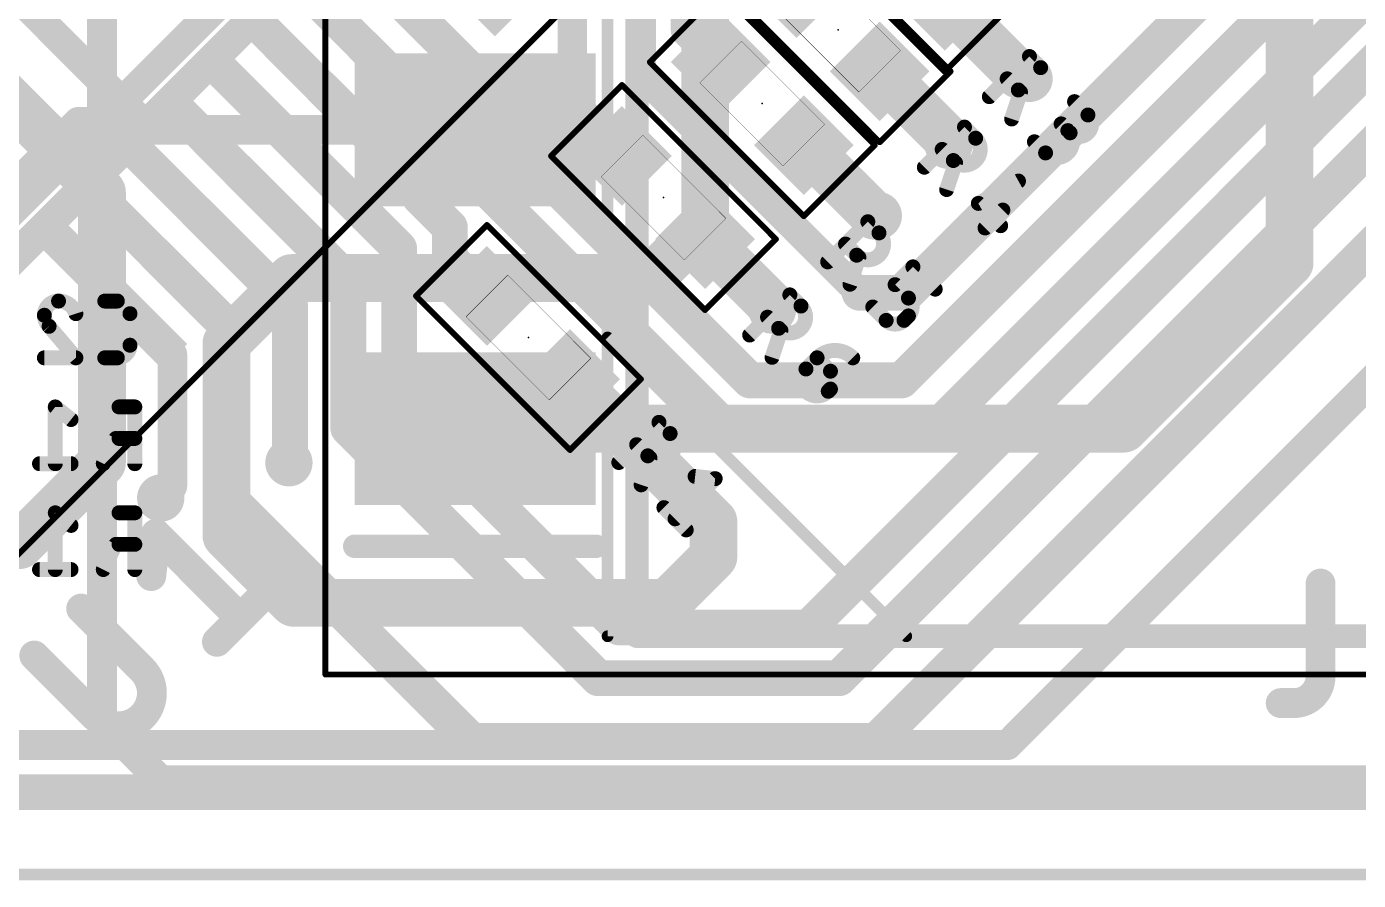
# Model space of a CAD drawing. Extents: x -4.1 to 63.7, y 1.1 to 51.7.
# Drawn here: x 19.76 to 31.08, y 1.15 to 8.41 of the extents above; entities that cross this region are included whole.
import ezdxf

# ---------------------------------------------------------------- set-up
doc = ezdxf.new("R2010")
doc.units = 0
for name, color, linetype in [('1', 12, 'CONTINUOUS'), ('15', 30, 'CONTINUOUS'), ('16', 132, 'CONTINUOUS'), ('18', 110, 'CONTINUOUS'), ('2', 41, 'CONTINUOUS'), ('20', 141, 'CONTINUOUS'), ('21', 253, 'CONTINUOUS'), ('22', 253, 'CONTINUOUS'), ('23', 53, 'CONTINUOUS'), ('25', 253, 'CONTINUOUS'), ('26', 253, 'CONTINUOUS'), ('39', 12, 'CONTINUOUS'), ('51', 253, 'CONTINUOUS'), ('52', 253, 'CONTINUOUS')]:
    doc.layers.add(name, color=color, linetype=linetype)

# ---------------------------------------------------------------- blocks, each defined once
blk = doc.blocks.new('RECT')
blk.add_solid([(-0.5, -0.5), (0.5, -0.5), (-0.5, 0.5), (0.5, 0.5)])
blk = doc.blocks.new('ROUNDV')
at = {"const_width": 0.5}
blk.add_lwpolyline([(0, -0.25, 1), (0, 0.25, 1), (0, -0.25)], format="xyb", dxfattribs=at)

msp = doc.modelspace()

# ---------------------------------------------------------------- linework, layer by layer
at = {"layer": '1'}
for points, const_width in [([(20.4, 2.5), (20.4, 11.2)], 0.254), ([(31.6549, 10.55), (27.2497, 6.1448)], 0.3048), ([(27.2, 5.4), (31.85, 10.05)], 0.3048), ([(32.05, 9.55), (27.4682, 4.9682)], 0.3048), ([(26.4107, 3.3), (32.1607, 9.05)], 0.3048), ([(25.3902, 9.0089), (25.3902, 8.3784)], 0.3048), ([(22.9715, 8.5992), (23.9682, 7.6025)], 0.3048), ([(24.9858, 8.0021), (24.9858, 8.7062)], 0.25), ([(27.567, 8.6273), (28.1943, 8)], 0.4064), ([(24.4, 8.5849), (24.4, 8)], 0.25), ([(26.6682, 2.8682), (32.35, 8.55)], 0.3048), ([(25.3902, 8.3784), (25.6621, 8.1065)], 0.3048), ([(22.618, 8.2456), (23.5364, 7.3272)], 0.3048), ([(27.0144, 8.0275), (27.6, 7.4418)], 0.4064), ([(32.7, 8.05), (26.9864, 2.3364)], 0.3048), ([(28.1943, 8), (28.2, 8)], 0.4064), ([(22.2644, 7.8921), (23.1046, 7.0519)], 0.3048), ([(24.4, 8), (24.4, 7.7301)], 0.3048), ([(26.8431, 6.1448), (24.9858, 8.0021)], 0.25), ([(24.4, 7.7301), (24.8221, 7.308)], 0.3048), ([(20.2, 7.6), (18.9, 6.3)], 0.25), ([(20.4352, 7.6), (20.2, 7.6)], 0.25), ([(21.2038, 6.8314), (20.4352, 7.6)], 0.25), ([(23.9682, 7.6025), (23.9682, 7.3425)], 0.3048), ([(21.9109, 7.5385), (22.927, 6.5224)], 0.3048), ([(26.3692, 7.3994), (26.9686, 6.8)], 0.4064), ([(27.6, 7.4418), (27.6, 7.4)], 0.4064), ([(23.5364, 7.3272), (23.5364, 7.1637)], 0.3048), ([(23.9682, 7.3425), (25.9107, 5.4)], 0.3048), ([(21.5573, 7.185), (22.4952, 6.2471)], 0.3048), ([(23.5364, 7.1637), (25.7319, 4.9682)], 0.3048), ([(23.1046, 7.0519), (23.1046, 6.9555)], 0.3048), ([(23.1046, 6.9555), (23.3588, 6.7013)], 0.3048), ([(21.2038, 6.8314), (21.9, 6.1352)], 0.3048), ([(26.9686, 6.8), (27, 6.8)], 0.4064), ([(23.3588, 6.7013), (23.3588, 6.4331)], 0.3048), ([(26.1, 6.0301), (25.5292, 6.6009)], 0.4064), ([(21.5094, 5.8187), (20.8502, 6.4779)], 0.3048), ([(22.927, 6.5224), (22.927, 5.173)], 0.3048), ([(23.3588, 6.4331), (23.6737, 6.1182)], 0.3048), ([(22.4952, 6.2471), (22.4952, 4.9941)], 0.3048), ([(20.4967, 6.1243), (21, 5.621)], 0.25), ([(21.9, 6.1), (21.9, 6.1352)], 0.3048), ([(21.9, 6.1352), (22, 6.0352)], 0.3048), ([(26.1, 6), (26.1, 6.0301)], 0.4064), ([(27.2497, 6.1448), (26.8431, 6.1448)], 0.3048), ([(22, 6.0352), (22, 4.7)], 0.3048), ([(21.5094, 4.3693), (21.5094, 5.8187)], 0.3048), ([(21, 5.621), (21, 4.5)], 0.25), ([(24.3889, 5.4111), (24.3808, 5.4111)], 0.4064), ([(25.6, 4.2), (24.3889, 5.4111)], 0.4064), ([(25.9107, 5.4), (27.2, 5.4)], 0.3048), ([(22.927, 5.173), (24.8, 3.3)], 0.3048), ([(22.4952, 4.9941), (24.6211, 2.8682)], 0.3048), ([(25.7319, 4.9682), (27.4682, 4.9682)], 0.3048), ([(22, 4.7), (21.99, 4.7)], 0.3048), ([(21, 4.5), (20.9, 4.4)], 0.25), ([(23.5423, 2.3364), (21.5094, 4.3693)], 0.3048), ([(25.6, 3.9), (25.6, 4.2)], 0.4064), ([(24.8, 3.3), (26.4107, 3.3)], 0.3048), ([(24.6211, 2.8682), (26.6682, 2.8682)], 0.3048), ([(20.9, 2), (20.4, 2.5)], 0.254), ([(26.9864, 2.3364), (23.5423, 2.3364)], 0.3048), ([(37.7, 2), (20.9, 2)], 0.254)]:
    msp.add_lwpolyline(points, dxfattribs=dict(at, const_width=const_width))
for points, const_width in [([(25.4441, 8.4323, 1), (25.3363, 8.3245)], 0.1524), ([(22.6719, 8.2995, 1), (22.5641, 8.1918)], 0.1524), ([(25.314, 8.3784, 1), (25.4664, 8.3784)], 0.1524), ([(25.6082, 8.0526, 1), (25.7159, 8.1604)], 0.1524), ([(27.0862, 8.0993, 1), (26.9425, 7.9556)], 0.2032), ([(28.1943, 8.1016, 1), (28.1943, 7.8984)], 0.2032), ([(28.1225, 7.9282, 1), (28.2662, 8.0718)], 0.2032), ([(28.2, 7.8984, 1), (28.2, 8.1016)], 0.2032), ([(22.3183, 7.946, 1), (22.2105, 7.8382)], 0.1524), ([(24.4762, 8, 1), (24.3238, 8)], 0.1524), ([(24.3375, 8, 1), (24.4625, 8)], 0.125), ([(25.03, 8.0463, 1), (24.9416, 7.958)], 0.125), ([(24.9233, 8.0021, 1), (25.0483, 8.0021)], 0.125), ([(24.4539, 7.784, 1), (24.3461, 7.6762)], 0.1524), ([(20.2, 7.6625, 1), (20.2, 7.5375)], 0.125), ([(20.2442, 7.5558, 1), (20.1558, 7.6442)], 0.125), ([(20.4794, 7.6442, 1), (20.391, 7.5558)], 0.125), ([(20.4352, 7.5375, 1), (20.4352, 7.6625)], 0.125), ([(24.0444, 7.6025, 1), (23.892, 7.6025)], 0.1524), ([(23.9143, 7.5486, 1), (24.0221, 7.6564)], 0.1524), ([(24.3238, 7.7301, 1), (24.4762, 7.7301)], 0.1524), ([(21.9647, 7.5924, 1), (21.857, 7.4846)], 0.1524), ([(26.441, 7.4713, 1), (26.2973, 7.3276)], 0.2032), ([(27.7016, 7.4418, 1), (27.4984, 7.4418)], 0.2032), ([(27.5282, 7.37, 1), (27.6718, 7.5137)], 0.2032), ([(23.6126, 7.3272, 1), (23.4602, 7.3272)], 0.1524), ([(24.0221, 7.3964, 1), (23.9143, 7.2886)], 0.1524), ([(27.4984, 7.4, 1), (27.7016, 7.4)], 0.2032), ([(23.4825, 7.2733, 1), (23.5903, 7.3811)], 0.1524), ([(23.892, 7.3425, 1), (24.0444, 7.3425)], 0.1524), ([(24.7682, 7.2541, 1), (24.876, 7.3619)], 0.1524), ([(21.6112, 7.2389, 1), (21.5034, 7.1311)], 0.1524), ([(23.5903, 7.2175, 1), (23.4825, 7.1098)], 0.1524), ([(23.1808, 7.0519, 1), (23.0284, 7.0519)], 0.1524), ([(23.0507, 6.998, 1), (23.1585, 7.1058)], 0.1524), ([(23.4602, 7.1637, 1), (23.6126, 7.1637)], 0.1524), ([(23.1585, 7.0093, 1), (23.0507, 6.9016)], 0.1524), ([(23.0284, 6.9555, 1), (23.1808, 6.9555)], 0.1524), ([(21.2576, 6.8853, 1), (21.1499, 6.7775)], 0.1524), ([(21.1596, 6.7872, 1), (21.248, 6.8756)], 0.125), ([(26.9686, 6.9016, 1), (26.9686, 6.6984)], 0.2032), ([(26.8967, 6.7282, 1), (27.0404, 6.8718)], 0.2032), ([(27, 6.6984, 1), (27, 6.9016)], 0.2032), ([(23.435, 6.7013, 1), (23.2826, 6.7013)], 0.1524), ([(23.3049, 6.6474, 1), (23.4127, 6.7551)], 0.1524), ([(25.6011, 6.6727, 1), (25.4574, 6.529)], 0.2032), ([(20.9041, 6.5318, 1), (20.7963, 6.424)], 0.1524), ([(23.0032, 6.5224, 1), (22.8508, 6.5224)], 0.1524), ([(22.8731, 6.4685, 1), (22.9809, 6.5763)], 0.1524), ([(23.4127, 6.487, 1), (23.3049, 6.3792)], 0.1524), ([(23.2826, 6.4331, 1), (23.435, 6.4331)], 0.1524), ([(22.5714, 6.2471, 1), (22.419, 6.2471)], 0.1524), ([(22.4413, 6.1932, 1), (22.5491, 6.301)], 0.1524), ([(20.5408, 6.1685, 1), (20.4525, 6.0801)], 0.125), ([(21.9762, 6.1352, 1), (21.8238, 6.1352)], 0.1524), ([(21.9539, 6.1891, 1), (21.8461, 6.0813)], 0.1524), ([(21.8461, 6.0813, 1), (21.9539, 6.1891)], 0.1524), ([(23.6198, 6.0643, 1), (23.7276, 6.1721)], 0.1524), ([(26.2016, 6.0301, 1), (25.9984, 6.0301)], 0.2032), ([(26.8431, 6.221, 1), (26.8431, 6.0686)], 0.1524), ([(26.7989, 6.1006, 1), (26.8873, 6.189)], 0.125), ([(27.1958, 6.1987, 1), (27.3036, 6.0909)], 0.1524), ([(27.2497, 6.0686, 1), (27.2497, 6.221)], 0.1524), ([(21.8238, 6.1, 1), (21.9762, 6.1)], 0.1524), ([(22.0762, 6.0352, 1), (21.9238, 6.0352)], 0.1524), ([(21.9461, 5.9813, 1), (22.0539, 6.0891)], 0.1524), ([(26.0282, 5.9583, 1), (26.1718, 6.1019)], 0.2032), ([(25.9984, 6, 1), (26.2016, 6)], 0.2032), ([(21.5856, 5.8187, 1), (21.4332, 5.8187)], 0.1524), ([(21.4555, 5.7648, 1), (21.5633, 5.8726)], 0.1524), ([(21.0625, 5.621, 1), (20.9375, 5.621)], 0.125), ([(20.9558, 5.5768, 1), (21.0442, 5.6652)], 0.125), ([(24.3808, 5.5127, 1), (24.3808, 5.3095)], 0.2032), ([(24.4608, 5.4829, 1), (24.3171, 5.3392)], 0.2032), ([(24.3889, 5.3095, 1), (24.3889, 5.5127)], 0.2032), ([(25.9107, 5.4762, 1), (25.9107, 5.3238)], 0.1524), ([(27.2, 5.3238, 1), (27.2, 5.4762)], 0.1524), ([(25.8568, 5.3461, 1), (25.9646, 5.4539)], 0.1524), ([(27.1461, 5.4539, 1), (27.2539, 5.3461)], 0.1524), ([(22.9809, 5.2269, 1), (22.8731, 5.1191)], 0.1524), ([(22.8508, 5.173, 1), (23.0032, 5.173)], 0.1524), ([(22.5491, 5.048, 1), (22.4413, 4.9403)], 0.1524), ([(25.7319, 5.0444, 1), (25.7319, 4.892)], 0.1524), ([(25.678, 4.9143, 1), (25.7857, 5.0221)], 0.1524), ([(27.4143, 5.0221, 1), (27.5221, 4.9143)], 0.1524), ([(27.4682, 4.892, 1), (27.4682, 5.0444)], 0.1524), ([(22.419, 4.9941, 1), (22.5714, 4.9941)], 0.1524), ([(21.99, 4.7762, 1), (21.99, 4.6238)], 0.1524), ([(21.9238, 4.7, 1), (22.0762, 4.7)], 0.1524), ([(22, 4.6238, 1), (22, 4.7762)], 0.1524), ([(20.9375, 4.5, 1), (21.0625, 4.5)], 0.125), ([(21.0442, 4.4558, 1), (20.9558, 4.5442)], 0.125), ([(20.8558, 4.4442, 1), (20.9442, 4.3558)], 0.125), ([(21.5633, 4.4232, 1), (21.4555, 4.3154)], 0.1524), ([(21.4332, 4.3693, 1), (21.5856, 4.3693)], 0.1524), ([(25.7016, 4.2, 1), (25.4984, 4.2)], 0.2032), ([(25.5282, 4.1282, 1), (25.6718, 4.2718)], 0.2032), ([(25.4984, 3.9, 1), (25.7016, 3.9)], 0.2032), ([(24.8, 3.3762, 1), (24.8, 3.2238)], 0.1524), ([(24.7461, 3.2461, 1), (24.8539, 3.3539)], 0.1524), ([(26.3568, 3.3539, 1), (26.4645, 3.2461)], 0.1524), ([(26.4107, 3.2238, 1), (26.4107, 3.3762)], 0.1524), ([(24.6211, 2.9444, 1), (24.6211, 2.792)], 0.1524), ([(24.5673, 2.8143, 1), (24.675, 2.9221)], 0.1524), ([(26.6143, 2.9221, 1), (26.7221, 2.8143)], 0.1524), ([(26.6682, 2.792, 1), (26.6682, 2.9444)], 0.1524), ([(20.4449, 2.5449, 1), (20.3551, 2.4551)], 0.127), ([(20.3365, 2.5, 1), (20.4635, 2.5)], 0.127), ([(23.5423, 2.4126, 1), (23.5423, 2.2602)], 0.1524), ([(23.4884, 2.2825, 1), (23.5962, 2.3903)], 0.1524), ([(26.9325, 2.3903, 1), (27.0403, 2.2825)], 0.1524), ([(26.9864, 2.2602, 1), (26.9864, 2.4126)], 0.1524), ([(20.9, 2.0635, 1), (20.9, 1.9365)], 0.127), ([(20.8551, 1.9551, 1), (20.9449, 2.0449)], 0.127)]:
    msp.add_lwpolyline(points, format="xyb", dxfattribs=dict(at, const_width=const_width))
at = {"layer": '15'}
for points, const_width in [([(38.6, 25.8), (14.8, 2)], 0.25), ([(16, 2.8), (37.45, 24.25)], 0.254), ([(37.8, 1.9), (16.9, 1.9)], 0.254)]:
    msp.add_lwpolyline(points, dxfattribs=dict(at, const_width=const_width))
at = {"layer": '16'}
for points, const_width in [([(30.5, 15), (30.5, 6.4)], 0.4064), ([(25.5302, 10.8568), (25.5302, 6.7302)], 0.4064), ([(20.8109, 7.53), (18.9877, 9.3532)], 0.25), ([(23.575, 7.53), (20.8109, 7.53)], 0.25), ([(25.5302, 6.7302), (25.0702, 6.2702)], 0.4064), ([(30.5, 6.4), (29.09, 4.99)], 0.4064), ([(22.0132, 6.2702), (21.4586, 5.7156)], 0.4064), ([(25.0702, 6.2702), (22.0132, 6.2702)], 0.4064), ([(32, 6.2), (28.1, 2.3)], 0.254), ([(21.4586, 5.7156), (21.4586, 4.0799)], 0.4064), ([(29.09, 4.99), (23.575, 4.99)], 0.4064), ([(21.4586, 4.0799), (22.0287, 3.5098)], 0.4064), ([(25.6, 3.9), (25.2098, 3.5098)], 0.4064), ([(25.2098, 3.5098), (22.0287, 3.5098)], 0.4064), ([(28.1, 2.3), (14, 2.3)], 0.254)]:
    msp.add_lwpolyline(points, dxfattribs=dict(at, const_width=const_width))
for points, const_width in [([(20.8109, 7.5925, 1), (20.8109, 7.4675)], 0.125), ([(20.7667, 7.4858, 1), (20.8551, 7.5742)], 0.125), ([(23.575, 7.4675, 1), (23.575, 7.5925)], 0.125), ([(25.602, 6.6584, 1), (25.4584, 6.802)], 0.2032), ([(25.4286, 6.7302, 1), (25.6318, 6.7302)], 0.2032), ([(30.5718, 6.3282, 1), (30.4282, 6.4718)], 0.2032), ([(22.0132, 6.3718, 1), (22.0132, 6.1686)], 0.2032), ([(22.0851, 6.1984, 1), (21.9414, 6.342)], 0.2032), ([(25.0702, 6.1686, 1), (25.0702, 6.3718)], 0.2032), ([(30.3984, 6.4, 1), (30.6016, 6.4)], 0.2032), ([(24.9984, 6.342, 1), (25.142, 6.1984)], 0.2032), ([(21.5602, 5.7156, 1), (21.357, 5.7156)], 0.2032), ([(21.3868, 5.7874, 1), (21.5304, 5.6437)], 0.2032), ([(23.575, 5.0916, 1), (23.575, 4.8884)], 0.2032), ([(29.0182, 5.0618, 1), (29.1618, 4.9182)], 0.2032), ([(29.09, 4.8884, 1), (29.09, 5.0916)], 0.2032), ([(21.5304, 4.1517, 1), (21.3868, 4.008)], 0.2032), ([(21.357, 4.0799, 1), (21.5602, 4.0799)], 0.2032), ([(25.6718, 3.8282, 1), (25.5282, 3.9718)], 0.2032), ([(22.0287, 3.6114, 1), (22.0287, 3.4082)], 0.2032), ([(21.9568, 3.438, 1), (22.1005, 3.5816)], 0.2032), ([(25.138, 3.5816, 1), (25.2816, 3.438)], 0.2032), ([(25.2098, 3.4082, 1), (25.2098, 3.6114)], 0.2032), ([(28.0551, 2.3449, 1), (28.1449, 2.2551)], 0.127), ([(28.1, 2.2365, 1), (28.1, 2.3635)], 0.127)]:
    msp.add_lwpolyline(points, format="xyb", dxfattribs=dict(at, const_width=const_width))
at = {"layer": '2'}
for points, const_width in [([(19.3, 8.1), (20.4, 7)], 0.4064), ([(20.4, 7), (20.4, 4.7)], 0.4064), ([(20.4, 4.7), (19.7, 4)], 0.4064), ([(19.7, 4), (10.4, 4)], 0.4064), ([(4.2, 1.9), (37.8, 1.9)], 0.3048)]:
    msp.add_lwpolyline(points, dxfattribs=dict(at, const_width=const_width))
at = {"layer": '2', "const_width": 0.2032}
for points in [[(20.5016, 7, 1), (20.2984, 7)], [(20.3282, 6.9282, 1), (20.4718, 7.0718)], [(20.4718, 4.6282, 1), (20.3282, 4.7718)], [(20.2984, 4.7, 1), (20.5016, 4.7)], [(19.7, 3.8984, 1), (19.7, 4.1016)], [(19.6282, 4.0718, 1), (19.7718, 3.9282)]]:
    msp.add_lwpolyline(points, format="xyb", dxfattribs=at)
at = {"layer": '20', "const_width": 0.1}
msp.add_lwpolyline([(3.7, 1.2), (39, 1.2)], dxfattribs=at)
at = {"layer": '21', "const_width": 0.2}
msp.add_lwpolyline([(25.667, 12.8333), (19.0909, 6.2573)], dxfattribs=at)
at = {"layer": '22', "const_width": 0.2}
for points in [[(24.95, 14.375), (24.95, 3.225)], [(22.55, 3.99), (24.6, 3.99)], [(24.95, 3.225), (33.45, 3.225)]]:
    msp.add_lwpolyline(points, dxfattribs=at)
at = {"layer": '22', "const_width": 0.1}
for points in [[(22.55, 4.04, 1), (22.55, 3.94)], [(24.6, 3.94, 1), (24.6, 4.04)], [(24.95, 3.275, 1), (24.95, 3.175)], [(24.9, 3.225, 1), (25, 3.225)]]:
    msp.add_lwpolyline(points, format="xyb", dxfattribs=at)
at = {"layer": '23'}
for p in [(26.6608, 8.381), (26.0156, 7.753), (25.1757, 6.9544), (24.0273, 5.7646)]:
    msp.add_point(p, dxfattribs=at)
at = {"layer": '25'}
for points, const_width in [([(27.9465, 7.8121), (28.2877, 8.1534)], 0.127), ([(28.2877, 8.1534), (28.3825, 8.0586)], 0.127), ([(28.1929, 7.869), (28.0982, 7.9638)], 0.127), ([(28.1361, 7.6225), (28.2119, 7.85)], 0.127), ([(28.6712, 7.7699), (28.7849, 7.6562)], 0.127), ([(27.3939, 7.2122), (27.7351, 7.5535)], 0.127), ([(27.7351, 7.5535), (27.8299, 7.4587)], 0.127), ([(28.6333, 7.5045), (28.5574, 7.5803)], 0.127), ([(28.3299, 7.4287), (28.4247, 7.3339)], 0.127), ([(27.6403, 7.2691), (27.5455, 7.3639)], 0.127), ([(27.5835, 7.0226), (27.6593, 7.2501)], 0.127), ([(28.1944, 7.0942), (27.8531, 6.9046)], 0.127), ([(27.8531, 6.9046), (28.0427, 6.715)], 0.127), ([(28.0617, 6.8477), (27.91, 6.6961)], 0.127), ([(26.5719, 6.4074), (26.9131, 6.7487)], 0.127), ([(26.9131, 6.7487), (27.0079, 6.6539)], 0.127), ([(26.8183, 6.4643), (26.7236, 6.5591)], 0.127), ([(26.7615, 6.2178), (26.8373, 6.4453)], 0.127), ([(27.1449, 6.2136), (27.2966, 6.3652)], 0.127), ([(27.2966, 6.3652), (27.4862, 6.1756)], 0.127), ([(27.2587, 6.0998), (27.1449, 6.2136)], 0.127), ([(25.9087, 5.7857), (26.25, 6.1269)], 0.127), ([(26.25, 6.1269), (26.3448, 6.0321)], 0.127), ([(26.9553, 6.024), (27.0691, 5.9102)], 0.127), ([(27.2207, 5.9102), (27.2587, 5.9481)], 0.127), ([(26.1552, 5.8425), (26.0604, 5.9373)], 0.127), ([(26.0983, 5.5961), (26.1741, 5.8236)], 0.127), ([(26.3869, 5.497), (26.4817, 5.5918)], 0.127), ([(26.4817, 5.5918), (26.5955, 5.478)], 0.127), ([(26.5955, 5.3264), (26.5765, 5.3074)], 0.127), ([(24.7957, 4.7019), (25.1369, 5.0432)], 0.127), ([(25.1369, 5.0432), (25.2317, 4.9484)], 0.127), ([(25.0421, 4.7588), (24.9474, 4.8536)], 0.127), ([(24.9853, 4.5123), (25.0611, 4.7398)], 0.127), ([(25.4445, 4.5839), (25.6152, 4.5649)], 0.127), ([(25.6152, 4.5649), (25.2739, 4.2237)], 0.127), ([(25.1791, 4.3185), (25.3687, 4.1289)], 0.127), ([(20.8192, 3.7369), (20.8591, 4.0961)], 0.254), ([(20.8591, 4.0961), (21.5775, 3.3777)], 0.254), ([(30.763, 3.673), (30.763, 2.8828)], 0.254), ([(21.3779, 3.1782), (21.7771, 3.5773)], 0.254), ([(20.7423, 2.9417), (20.2235, 3.4605)], 0.254), ([(19.8244, 3.0614), (20.3432, 2.5425)], 0.254), ([(30.5373, 2.657), (30.4244, 2.657)], 0.254)]:
    msp.add_lwpolyline(points, dxfattribs=dict(at, const_width=const_width))
for points, const_width in [([(28.3102, 8.1758, 1), (28.2653, 8.1309)], 0.0635), ([(28.3102, 8.1309, 1), (28.2653, 8.1758)], 0.0635), ([(28.1929, 7.869, 1), (28.3825, 8.0586)], 0.127), ([(28.405, 8.081, 1), (28.3601, 8.0361)], 0.0635), ([(28.3601, 8.0361, 1), (28.405, 8.081)], 0.0635), ([(28.1206, 7.9862, 1), (28.0757, 7.9413)], 0.0635), ([(28.2154, 7.8914, 1), (28.1705, 7.8465)], 0.0635), ([(27.924, 7.8346, 1), (27.9689, 7.7897)], 0.0635), ([(28.1705, 7.8465, 1), (28.2154, 7.8914)], 0.0635), ([(28.242, 7.84, 1), (28.1818, 7.8601)], 0.0635), ([(28.6936, 7.7924, 1), (28.6487, 7.7475)], 0.0635), ([(28.6333, 7.5045, 1), (28.7849, 7.6562)], 0.127), ([(28.8074, 7.6786, 1), (28.7625, 7.6337)], 0.0635), ([(28.7625, 7.6337, 1), (28.8074, 7.6786)], 0.0635), ([(27.7576, 7.5759, 1), (27.7127, 7.531)], 0.0635), ([(27.7576, 7.531, 1), (27.7127, 7.5759)], 0.0635), ([(28.106, 7.6326, 1), (28.1662, 7.6125)], 0.0635), ([(28.5799, 7.6028, 1), (28.535, 7.5579)], 0.0635), ([(27.6403, 7.2691, 1), (27.8299, 7.4587)], 0.127), ([(27.8524, 7.4811, 1), (27.8075, 7.4362)], 0.0635), ([(27.8075, 7.4362, 1), (27.8524, 7.4811)], 0.0635), ([(28.3524, 7.4511, 1), (28.3075, 7.4062)], 0.0635), ([(28.4247, 7.3339, 1), (28.6143, 7.5235)], 0.127), ([(28.6367, 7.5459, 1), (28.5918, 7.501)], 0.0635), ([(28.6557, 7.527, 1), (28.6108, 7.4821)], 0.0635), ([(28.6108, 7.4821, 1), (28.6557, 7.527)], 0.0635), ([(27.568, 7.3863, 1), (27.5231, 7.3414)], 0.0635), ([(28.4472, 7.3563, 1), (28.4023, 7.3114)], 0.0635), ([(28.4023, 7.3114, 1), (28.4472, 7.3563)], 0.0635), ([(27.3714, 7.2347, 1), (27.4163, 7.1898)], 0.0635), ([(27.6628, 7.2915, 1), (27.6179, 7.2467)], 0.0635), ([(27.6179, 7.2467, 1), (27.6628, 7.2916)], 0.0635), ([(27.6894, 7.2401, 1), (27.6292, 7.2602)], 0.0635), ([(28.2098, 7.0664, 1), (28.179, 7.122)], 0.0635), ([(27.5533, 7.0327, 1), (27.6136, 7.0126)], 0.0635), ([(27.8377, 6.9324, 1), (27.8686, 6.8769)], 0.0635), ([(27.8756, 6.9271, 1), (27.8307, 6.8822)], 0.0635), ([(28.0841, 6.8253, 1), (28.0392, 6.8702)], 0.0635), ([(26.9356, 6.7711, 1), (26.8907, 6.7262)], 0.0635), ([(26.9356, 6.7262, 1), (26.8907, 6.7711)], 0.0635), ([(26.8183, 6.4643, 1), (27.0079, 6.6539)], 0.127), ([(27.0304, 6.6763, 1), (26.9855, 6.6314)], 0.0635), ([(26.9855, 6.6314, 1), (27.0304, 6.6763)], 0.0635), ([(27.8876, 6.7185, 1), (27.9325, 6.6736)], 0.0635), ([(28.0203, 6.6926, 1), (28.0652, 6.7375)], 0.0635), ([(26.746, 6.5815, 1), (26.7011, 6.5366)], 0.0635), ([(26.5494, 6.4299, 1), (26.5943, 6.385)], 0.0635), ([(26.8408, 6.4867, 1), (26.7959, 6.4418)], 0.0635), ([(26.7959, 6.4418, 1), (26.8408, 6.4867)], 0.0635), ([(26.8674, 6.4353, 1), (26.8072, 6.4554)], 0.0635), ([(27.319, 6.3877, 1), (27.2741, 6.3428)], 0.0635), ([(27.319, 6.3428, 1), (27.2741, 6.3877)], 0.0635), ([(26.7314, 6.2279, 1), (26.7916, 6.2078)], 0.0635), ([(27.1674, 6.236, 1), (27.1225, 6.1911)], 0.0635), ([(27.1225, 6.236, 1), (27.1674, 6.1911)], 0.0635), ([(27.4637, 6.1532, 1), (27.5086, 6.1981)], 0.0635), ([(26.2724, 6.1494, 1), (26.2275, 6.1045)], 0.0635), ([(26.2724, 6.1045, 1), (26.2275, 6.1494)], 0.0635), ([(27.2587, 5.9481, 0.4142), (27.2587, 6.0998)], 0.127), ([(27.2811, 6.1222, 1), (27.2362, 6.0773)], 0.0635), ([(27.2362, 6.0773, 1), (27.2811, 6.1223)], 0.0635), ([(26.1552, 5.8425, 1), (26.3448, 6.0321)], 0.127), ([(26.3672, 6.0546, 1), (26.3223, 6.0097)], 0.0635), ([(26.3223, 6.0097, 1), (26.3672, 6.0546)], 0.0635), ([(26.9778, 6.0464, 1), (26.9329, 6.0015)], 0.0635), ([(27.2362, 5.9706, 1), (27.2811, 5.9257)], 0.0635), ([(27.2811, 5.9257, 1), (27.2362, 5.9706)], 0.0635), ([(26.0828, 5.9598, 1), (26.0379, 5.9149)], 0.0635), ([(26.1776, 5.865, 1), (26.1327, 5.8201)], 0.0635), ([(26.1327, 5.8201, 1), (26.1776, 5.865)], 0.0635), ([(27.0691, 5.9102, 0.4142), (27.2207, 5.9102)], 0.127), ([(27.0915, 5.9327, 1), (27.0466, 5.8878)], 0.0635), ([(27.0466, 5.8878, 1), (27.0915, 5.9327)], 0.0635), ([(27.1983, 5.9327, 1), (27.2432, 5.8878)], 0.0635), ([(27.2432, 5.8878, 1), (27.1983, 5.9327)], 0.0635), ([(25.8863, 5.8081, 1), (25.9312, 5.7632)], 0.0635), ([(26.2043, 5.8135, 1), (26.144, 5.8336)], 0.0635), ([(26.7851, 5.5918, 0.4142), (26.4817, 5.5918)], 0.127), ([(26.0682, 5.6061, 1), (26.1284, 5.586)], 0.0635), ([(26.3869, 5.497, 1), (26.5765, 5.3074)], 0.127), ([(26.3645, 5.5195, 1), (26.4094, 5.4746)], 0.0635), ([(26.4094, 5.4746, 1), (26.3645, 5.5195)], 0.0635), ([(26.5042, 5.6142, 1), (26.4593, 5.5693)], 0.0635), ([(26.4593, 5.6142, 1), (26.5042, 5.5693)], 0.0635), ([(26.5042, 5.5693, 1), (26.4593, 5.6142)], 0.0635), ([(26.7626, 5.5693, 1), (26.8075, 5.6142)], 0.0635), ([(26.5955, 5.3264, 0.4142), (26.5955, 5.478)], 0.127), ([(26.6179, 5.5005, 1), (26.573, 5.4556)], 0.0635), ([(26.573, 5.4556, 1), (26.6179, 5.5005)], 0.0635), ([(26.5541, 5.3299, 1), (26.599, 5.285)], 0.0635), ([(26.599, 5.285, 1), (26.5541, 5.3299)], 0.0635), ([(26.573, 5.3488, 1), (26.6179, 5.3039)], 0.0635), ([(26.6179, 5.3039, 1), (26.573, 5.3488)], 0.0635), ([(25.1594, 5.0656, 1), (25.1145, 5.0207)], 0.0635), ([(25.1594, 5.0207, 1), (25.1145, 5.0656)], 0.0635), ([(25.0421, 4.7588, 1), (25.2317, 4.9484)], 0.127), ([(25.2542, 4.9708, 1), (25.2093, 4.9259)], 0.0635), ([(25.2093, 4.9259, 1), (25.2542, 4.9708)], 0.0635), ([(24.9698, 4.876, 1), (24.9249, 4.8311)], 0.0635), ([(25.0646, 4.7812, 1), (25.0197, 4.7363)], 0.0635), ([(25.0197, 4.7363, 1), (25.0646, 4.7812)], 0.0635), ([(25.0912, 4.7298, 1), (25.031, 4.7499)], 0.0635), ([(24.7732, 4.7244, 1), (24.8181, 4.6795)], 0.0635), ([(25.448, 4.6154, 1), (25.441, 4.5523)], 0.0635), ([(24.9552, 4.5224, 1), (25.0154, 4.5023)], 0.0635), ([(25.6376, 4.5425, 1), (25.5927, 4.5874)], 0.0635), ([(25.6117, 4.5334, 1), (25.6187, 4.5965)], 0.0635), ([(25.2016, 4.3409, 1), (25.1567, 4.296)], 0.0635), ([(20.904, 4.141, 1), (20.8142, 4.0512)], 0.127), ([(20.9222, 4.0891, 1), (20.796, 4.1031)], 0.127), ([(25.2515, 4.2461, 1), (25.2964, 4.2012)], 0.0635), ([(25.3463, 4.1064, 1), (25.3912, 4.1513)], 0.0635), ([(20.7561, 3.7439, 1), (20.8823, 3.7299)], 0.127), ([(30.8265, 3.673, 1), (30.6995, 3.673)], 0.127), ([(21.822, 3.5324, 1), (21.7322, 3.6222)], 0.127), ([(20.2684, 3.5054, 1), (20.1786, 3.4156)], 0.127), ([(21.5326, 3.3328, 1), (21.6224, 3.4226)], 0.127), ([(21.333, 3.2231, 1), (21.4228, 3.1332)], 0.127), ([(19.8693, 3.1063, 1), (19.7795, 3.0165)], 0.127), ([(20.3432, 2.5425, 1), (20.7423, 2.9417)], 0.254), ([(20.7872, 2.9866, 1), (20.6974, 2.8968)], 0.127), ([(20.6974, 2.8968, 1), (20.7872, 2.9866)], 0.127), ([(30.5373, 2.657, 0.4142), (30.763, 2.8828)], 0.254), ([(30.8265, 2.8828, 1), (30.6995, 2.8828)], 0.127), ([(30.6995, 2.8828, 1), (30.8265, 2.8828)], 0.127), ([(30.4244, 2.7205, 1), (30.4244, 2.5935)], 0.127), ([(30.5373, 2.7205, 1), (30.5373, 2.5935)], 0.127), ([(30.5373, 2.5935, 1), (30.5373, 2.7205)], 0.127), ([(20.3881, 2.5874, 1), (20.2983, 2.4976)], 0.127), ([(20.2983, 2.4976, 1), (20.3881, 2.5874)], 0.127)]:
    msp.add_lwpolyline(points, format="xyb", dxfattribs=dict(at, const_width=const_width))
at = {"layer": '26'}
for points, const_width in [([(20.0309, 6.0745, 0.4142), (19.9102, 5.9538)], 0.127), ([(20.1783, 5.9673, 0.3252), (20.0309, 6.0745)], 0.127), ([(20.0309, 6.1062, 1), (20.0309, 6.0428)], 0.0635), ([(20.0309, 6.0428, 1), (20.0309, 6.1062)], 0.0635), ([(20.4239, 6.1063, 1), (20.4239, 6.0428)], 0.0635), ([(20.6384, 5.9673, 0.4142), (20.5312, 6.0745)], 0.127), ([(20.5312, 6.1062, 1), (20.5312, 6.0427)], 0.0635), ([(20.5312, 6.0428, 1), (20.5312, 6.1063)], 0.0635), ([(19.9102, 5.9538, 0.2053), (19.9504, 5.86)], 0.127), ([(19.942, 5.9538, 1), (19.8785, 5.9538)], 0.0635), ([(20.1481, 5.9575, 1), (20.2085, 5.977)], 0.0635), ([(20.6702, 5.9673, 1), (20.6067, 5.9673)], 0.0635), ([(19.8785, 5.9538, 1), (19.942, 5.9538)], 0.0635), ([(19.9746, 5.8806, 1), (19.9263, 5.8394)], 0.0635), ([(19.9285, 5.837, 1), (19.9723, 5.883)], 0.0635), ([(20.6067, 5.9673, 1), (20.6702, 5.9673)], 0.0635), ([(20.5312, 5.5919, 0.4142), (20.6384, 5.6991)], 0.127), ([(20.6702, 5.6991, 1), (20.6067, 5.6991)], 0.0635), ([(20.6067, 5.6991, 1), (20.6702, 5.6991)], 0.0635), ([(19.9102, 5.6236, 1), (19.9102, 5.5602)], 0.0635), ([(20.1541, 5.5713, 1), (20.2025, 5.6125)], 0.0635), ([(20.1783, 5.5602, 1), (20.1783, 5.6236)], 0.0635), ([(20.4239, 5.6236, 1), (20.4239, 5.5602)], 0.0635), ([(20.5312, 5.6236, 1), (20.5312, 5.5602)], 0.0635), ([(20.5312, 5.5602, 1), (20.5312, 5.6236)], 0.0635), ([(20.0349, 5.1745, 1), (19.9714, 5.1745)], 0.0635), ([(20.023, 5.1993, 1), (19.9834, 5.1497)], 0.0635), ([(20.5455, 5.1745, 1), (20.5455, 4.9064)], 0.127), ([(20.5455, 5.2062, 1), (20.5455, 5.1428)], 0.0635), ([(20.5455, 5.1428, 1), (20.5455, 5.2062)], 0.0635), ([(20.7113, 5.1745, 1), (20.6478, 5.1745)], 0.0635), ([(20.6795, 5.1428, 1), (20.6795, 5.2062)], 0.0635), ([(20.1174, 5.0425, 1), (20.1571, 5.092)], 0.0635), ([(20.547, 4.8922, 1), (20.4902, 4.9206)], 0.0635), ([(20.5455, 4.9381, 1), (20.5455, 4.8746)], 0.0635), ([(20.5455, 4.8746, 1), (20.5455, 4.9381)], 0.0635), ([(20.6795, 4.8746, 1), (20.6795, 4.9381)], 0.0635), ([(19.8691, 4.7237, 1), (19.8691, 4.6602)], 0.0635), ([(19.9714, 4.6919, 1), (20.0349, 4.6919)], 0.0635), ([(20.1372, 4.6602, 1), (20.1372, 4.7237)], 0.0635), ([(20.383, 4.7061, 1), (20.4398, 4.6777)], 0.0635), ([(20.6478, 4.6919, 1), (20.7113, 4.6919)], 0.0635), ([(20.0349, 4.2745, 1), (19.9714, 4.2745)], 0.0635), ([(20.023, 4.2993, 1), (19.9834, 4.2497)], 0.0635), ([(20.5455, 4.2745, 1), (20.5455, 4.0064)], 0.127), ([(20.5455, 4.3063, 1), (20.5455, 4.2428)], 0.0635), ([(20.5455, 4.2428, 1), (20.5455, 4.3063)], 0.0635), ([(20.7113, 4.2745, 1), (20.6478, 4.2745)], 0.0635), ([(20.6795, 4.2428, 1), (20.6795, 4.3063)], 0.0635), ([(20.1174, 4.1425, 1), (20.1571, 4.192)], 0.0635), ([(20.547, 3.9922, 1), (20.4902, 4.0206)], 0.0635), ([(20.5455, 4.0381, 1), (20.5455, 3.9746)], 0.0635), ([(20.5455, 3.9746, 1), (20.5455, 4.0381)], 0.0635), ([(20.6795, 3.9746, 1), (20.6795, 4.0381)], 0.0635), ([(19.8691, 3.8237, 1), (19.8691, 3.7601)], 0.0635), ([(20.1372, 3.7601, 1), (20.1372, 3.8237)], 0.0635), ([(19.9714, 3.7919, 1), (20.0349, 3.7919)], 0.0635), ([(20.383, 3.8061, 1), (20.4398, 3.7777)], 0.0635), ([(20.6478, 3.7919, 1), (20.7113, 3.7919)], 0.0635)]:
    msp.add_lwpolyline(points, format="xyb", dxfattribs=dict(at, const_width=const_width))
at = {"layer": '26', "const_width": 0.127}
for points in [[(20.5312, 6.0745), (20.4239, 6.0745)], [(20.6384, 5.6991), (20.6384, 5.9673)], [(19.9504, 5.86), (20.1783, 5.5919)], [(20.1783, 5.5919), (19.9102, 5.5919)], [(20.4239, 5.5919), (20.5312, 5.5919)], [(20.1372, 5.0673), (20.0032, 5.1745)], [(20.0032, 5.1745), (20.0032, 4.6919)], [(20.6795, 5.1745), (20.5455, 5.1745)], [(20.6795, 4.6919), (20.6795, 5.1745)], [(20.4114, 4.6919), (20.5186, 4.9064)], [(20.5455, 4.9064), (20.6795, 4.9064)], [(20.1372, 4.6919), (19.8691, 4.6919)], [(20.1372, 4.1673), (20.0032, 4.2745)], [(20.0032, 4.2745), (20.0032, 3.7919)], [(20.6795, 4.2745), (20.5455, 4.2745)], [(20.6795, 3.7919), (20.6795, 4.2745)], [(20.4114, 3.7919), (20.5186, 4.0064)], [(20.5455, 4.0064), (20.6795, 4.0064)], [(20.1372, 3.7919), (19.8691, 3.7919)]]:
    msp.add_lwpolyline(points, dxfattribs=at)
at = {"layer": '39', "const_width": 0.05}
for points in [[(26.2571, 9.3345), (27.567, 8.0246)], [(27.6171, 8.0275), (26.3073, 9.3373)], [(25.6621, 8.7093), (25.0593, 8.1065)], [(26.9719, 7.3994), (25.6621, 8.7093)], [(25.7045, 8.7346), (27.0144, 7.4247)], [(27.567, 8.0246), (28.1697, 8.6273)], [(25.0593, 8.1065), (26.3692, 6.7967)], [(27.0144, 7.4247), (27.6171, 8.0275)], [(24.8221, 7.9107), (24.2194, 7.308)], [(26.1319, 6.6009), (24.8221, 7.9107)], [(26.3692, 6.7967), (26.9719, 7.3994)], [(24.2194, 7.308), (25.5292, 5.9982)], [(23.6737, 6.7209), (23.071, 6.1182)], [(24.9836, 5.4111), (23.6737, 6.7209)], [(25.5292, 5.9982), (26.1319, 6.6009)], [(23.071, 6.1182), (24.3808, 4.8083)], [(24.3808, 4.8083), (24.9836, 5.4111)]]:
    msp.add_lwpolyline(points, dxfattribs=at)
at = {"layer": '39', "const_width": 0.025}
for points in [[(25.0682, 8.1154, 1), (25.0505, 8.0977)], [(25.0505, 8.1154, 1), (25.0682, 8.0977)], [(27.5581, 8.0335, 1), (27.5758, 8.0158)], [(27.5581, 8.0158, 1), (27.5758, 8.0335)], [(27.6259, 8.0186, 1), (27.6083, 8.0363)], [(27.6083, 8.0186, 1), (27.6259, 8.0363)], [(24.8309, 7.9196, 1), (24.8133, 7.9019)], [(24.8309, 7.9019, 1), (24.8133, 7.9196)], [(26.9807, 7.3906, 1), (26.9631, 7.4083)], [(26.9631, 7.3906, 1), (26.9807, 7.4083)], [(27.0055, 7.4336, 1), (27.0232, 7.4159)], [(27.0055, 7.4159, 1), (27.0232, 7.4336)], [(24.2282, 7.3168, 1), (24.2105, 7.2992)], [(24.2105, 7.3168, 1), (24.2282, 7.2992)], [(26.3603, 6.8055, 1), (26.378, 6.7878)], [(26.3603, 6.7878, 1), (26.378, 6.8055)], [(23.6826, 6.7298, 1), (23.6649, 6.7121)], [(23.6826, 6.7121, 1), (23.6649, 6.7298)], [(26.1408, 6.5921, 1), (26.1231, 6.6097)], [(26.1231, 6.5921, 1), (26.1408, 6.6097)], [(23.0798, 6.127, 1), (23.0621, 6.1094)], [(23.0621, 6.127, 1), (23.0798, 6.1094)], [(25.5204, 6.007, 1), (25.5381, 5.9893)], [(25.5204, 5.9893, 1), (25.5381, 6.007)], [(24.9924, 5.4022, 1), (24.9747, 5.4199)], [(24.9747, 5.4022, 1), (24.9924, 5.4199)], [(24.372, 4.8172, 1), (24.3897, 4.7995)], [(24.372, 4.7995, 1), (24.3897, 4.8172)]]:
    msp.add_lwpolyline(points, format="xyb", dxfattribs=at)
at = {"layer": '51'}
for points, const_width in [([(26.162, 12.8333), (19.0909, 5.7623)], 0.1), ([(28.6015, 12.8333), (19.0909, 3.3228)], 0.05), ([(26.484, 8.9113), (27.1911, 8.2042)], 0.0025), ([(26.8376, 7.8507), (26.1305, 8.5578)], 0.0025), ([(25.4853, 7.9298), (25.8388, 8.2833)], 0.0025), ([(25.8388, 8.2833), (26.5459, 7.5762)], 0.0025), ([(27.1911, 8.2042), (26.8376, 7.8507)], 0.0025), ([(26.1924, 7.2226), (25.4853, 7.9298)], 0.0025), ([(24.6453, 7.1312), (24.9989, 7.4848)], 0.0025), ([(24.9989, 7.4848), (25.706, 6.7777)], 0.0025), ([(26.5459, 7.5762), (26.1924, 7.2226)], 0.0025), ([(25.3524, 6.4241), (24.6453, 7.1312)], 0.0025), ([(25.706, 6.7777), (25.3524, 6.4241)], 0.0025), ([(23.4969, 5.9414), (23.8505, 6.295)], 0.0025), ([(23.8505, 6.295), (24.5576, 5.5879)], 0.0025), ([(24.2041, 5.2343), (23.4969, 5.9414)], 0.0025), ([(24.5576, 5.5879), (24.2041, 5.2343)], 0.0025)]:
    msp.add_lwpolyline(points, dxfattribs=dict(at, const_width=const_width))
at = {"layer": '51', "const_width": 0.0013}
for points in [[(25.8393, 8.2838, 1), (25.8384, 8.2829)], [(25.8393, 8.2829, 1), (25.8384, 8.2838)], [(27.1916, 8.2038, 1), (27.1907, 8.2047)], [(27.1907, 8.2038, 1), (27.1916, 8.2047)], [(25.4857, 7.9302, 1), (25.4848, 7.9293)], [(25.4848, 7.9302, 1), (25.4857, 7.9293)], [(26.8371, 7.8511, 1), (26.838, 7.8502)], [(26.8371, 7.8502, 1), (26.838, 7.8511)], [(24.9993, 7.4852, 1), (24.9984, 7.4843)], [(24.9993, 7.4843, 1), (24.9984, 7.4852)], [(26.5464, 7.5757, 1), (26.5455, 7.5766)], [(26.5455, 7.5757, 1), (26.5464, 7.5766)], [(26.1919, 7.2231, 1), (26.1928, 7.2222)], [(26.1919, 7.2222, 1), (26.1928, 7.2231)], [(24.6458, 7.1317, 1), (24.6449, 7.1308)], [(24.6449, 7.1317, 1), (24.6458, 7.1308)], [(25.7064, 6.7772, 1), (25.7055, 6.7781)], [(25.7055, 6.7772, 1), (25.7064, 6.7781)], [(25.352, 6.4246, 1), (25.3529, 6.4237)], [(25.352, 6.4237, 1), (25.3529, 6.4246)], [(23.8509, 6.2954, 1), (23.8501, 6.2945)], [(23.8509, 6.2945, 1), (23.8501, 6.2954)], [(23.4974, 5.9419, 1), (23.4965, 5.941)], [(23.4965, 5.9419, 1), (23.4974, 5.941)], [(24.5581, 5.5874, 1), (24.5572, 5.5883)], [(24.5572, 5.5874, 1), (24.5581, 5.5883)], [(24.2036, 5.2348, 1), (24.2045, 5.2339)], [(24.2036, 5.2339, 1), (24.2045, 5.2348)]]:
    msp.add_lwpolyline(points, format="xyb", dxfattribs=at)
at = {"layer": '52'}
for points, const_width in [([(22.3, 14.7), (22.3, 2.9)], 0.05), ([(24.7, 14.375), (24.7, 3.225)], 0.1), ([(24.7, 5.765), (27.24, 3.225)], 0.1), ([(24.7, 3.225), (33.7, 3.225)], 0.1), ([(22.3, 2.9), (36.1, 2.9)], 0.05)]:
    msp.add_lwpolyline(points, dxfattribs=dict(at, const_width=const_width))
for points, const_width in [([(24.7177, 5.7827, 1), (24.6823, 5.7473)], 0.05), ([(24.7, 3.25, 1), (24.7, 3.2)], 0.05), ([(24.675, 3.225, 1), (24.725, 3.225)], 0.05), ([(27.2223, 3.2073, 1), (27.2577, 3.2427)], 0.05), ([(22.3, 2.9125, 1), (22.3, 2.8875)], 0.025), ([(22.2875, 2.9, 1), (22.3125, 2.9)], 0.025)]:
    msp.add_lwpolyline(points, format="xyb", dxfattribs=dict(at, const_width=const_width))

# ---------------------------------------------------------------- block references
at = {"layer": '1'}
for p, xscale, yscale, rotation in [((23.3251, 8.9527), 1.475, 0.3, 315), ((22.9715, 8.5992), 1.475, 0.3, 315), ((26.3073, 8.7346), 0.6, 0.6, 135), ((27.567, 8.6273), 0.6, 0.6, 135), ((22.618, 8.2456), 1.475, 0.3, 315), ((22.2644, 7.8921), 1.475, 0.3, 315), ((25.6621, 8.1065), 0.6, 0.6, 135), ((27.0144, 8.0275), 0.6, 0.6, 135), ((21.9109, 7.5385), 1.475, 0.3, 315), ((26.3692, 7.3994), 0.6, 0.6, 135), ((21.5573, 7.185), 1.475, 0.3, 315), ((24.8221, 7.308), 0.6, 0.6, 135), ((21.2038, 6.8314), 1.475, 0.3, 315), ((20.8502, 6.4779), 1.475, 0.3, 315), ((25.5292, 6.6009), 0.6, 0.6, 135), ((20.4967, 6.1243), 1.475, 0.3, 315), ((23.6737, 6.1182), 0.6, 0.6, 135), ((24.3808, 5.4111), 0.6, 0.6, 135)]:
    msp.add_blockref('RECT', p, dxfattribs=dict(at, xscale=xscale, yscale=yscale, rotation=rotation))
at = {"layer": '16', "xscale": 2.05, "yscale": 1.3}
for p in [(23.575, 7.53), (23.575, 4.99)]:
    msp.add_blockref('RECT', p, dxfattribs=at)
at = {"layer": '18', "xscale": 0.4024, "yscale": 0.4024}
for p in [(28.2, 8), (28.2, 8), (27.6, 7.4), (27.6, 7.4), (27, 6.8), (27, 6.8), (26.1, 6), (26.1, 6), (21.99, 4.7), (21.99, 4.7), (20.9, 4.4), (20.9, 4.4), (25.6, 3.9), (25.6, 3.9)]:
    msp.add_blockref('ROUNDV', p, dxfattribs=at)
at = {"layer": '51', "xscale": 0.2, "yscale": 0.5}
for p, rotation in [((25.7328, 8.0358), 315), ((26.9437, 8.0982), 135), ((26.2985, 7.4701), 135), ((24.8928, 7.2373), 315), ((25.4585, 6.6716), 135), ((23.7444, 6.0475), 315), ((24.3101, 5.4818), 135)]:
    msp.add_blockref('RECT', p, dxfattribs=dict(at, rotation=rotation))

doc.saveas('drawing.dxf')
